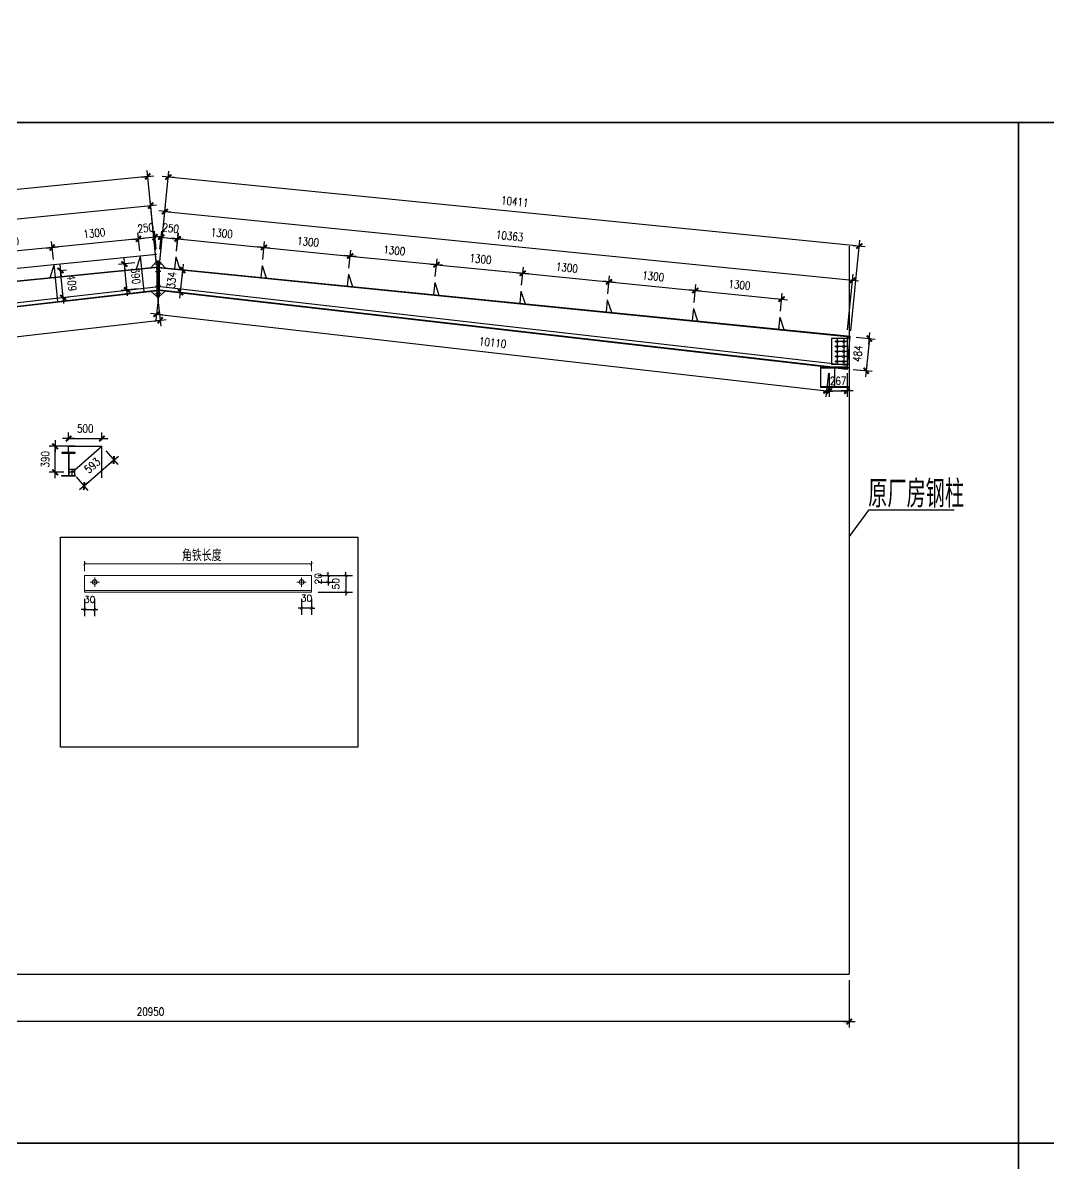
# Model space of a CAD drawing. Header units: millimetres. Extents: x 2287919 to 2522484, y -1845182 to -1736911.
# Drawn here: x 2350634 to 2366007, y -1814860 to -1797756 of the extents above; entities that cross this region are included whole.
import ezdxf

# ---------------------------------------------------------------- set-up
doc = ezdxf.new("R2010")
doc.units = ezdxf.units.MM
doc.header["$LTSCALE"] = 1000
doc.header["$PDMODE"] = 34
doc.styles.add('DIM_FONT', font='simplex.shx', dxfattribs={"width": 0.8, "bigfont": 'hztxt.shx'})
doc.styles.get("Standard").update_dxf_attribs({"font": 'txt', "bigfont": 'gbcbig.shx'})
doc.styles.add('TSSD_Label', font='Tssdeng.shx', dxfattribs={"width": 0.7, "bigfont": 'hztxt.shx'})
doc.dimstyles.get("Standard").update_dxf_attribs({"dimscale": 100, "dimtxt": 3.5, "dimasz": 1, "dimexe": 2.5, "dimexo": 3, "dimgap": 1.5, "dimtad": 1, "dimdec": 0, "dimzin": 0, "dimdsep": 46, "dimtxsty": 'Standard', "dimblk": 'ARCHTICK', "dimcen": 0.09, "dimadec": 0, "dimazin": 0, "dimtfac": 1, "dimtdec": 0, "dimtix": 1, "dimtmove": 2, "dimatfit": 3, "dimldrblk": 'ARCHTICK', "dimfxl": 1, "dimtolj": 1, "dimtzin": 0, "dimarcsym": 0})
doc.dimstyles.new('WGH(1)', dxfattribs={"dimscale": 1.2, "dimtxt": 100, "dimasz": 0.5, "dimexe": 75, "dimexo": 75, "dimgap": 75, "dimtad": 1, "dimdec": 0, "dimzin": 0, "dimdsep": 46, "dimtxsty": 'DIM_FONT', "dimblk1": '_DIMX', "dimblk2": '_DIMX', "dimsah": 1, "dimcen": 0.09, "dimclrd": 3, "dimclre": 3, "dimclrt": 7, "dimadec": 0, "dimazin": 0, "dimtfac": 1, "dimtdec": 0, "dimtix": 1, "dimtmove": 2, "dimatfit": 3, "dimldrblk": '_DIMX', "dimfxl": 1, "dimtolj": 1, "dimtzin": 0, "dimarcsym": 0})

# ---------------------------------------------------------------- blocks, each defined once
blk = doc.blocks.new('_DIMX')
blk.add_line((-150, 0), (150, 0))
at = {"const_width": 50}
blk.add_lwpolyline([(-70, -70), (70, 70)], dxfattribs=at)
blk = doc.blocks.new('*D145')
at = {"color": 3, "lineweight": -2}
for p, q in [((2342074, -1812114), (2342074, -1812827)), ((2363024, -1812114), (2363024, -1812827)), ((2363023, -1812737), (2342075, -1812737))]:
    blk.add_line(p, q, dxfattribs=at)
at = {"layer": 'Defpoints', "color": 0}
for p in [(2342074, -1812024), (2363024, -1812024), (2342074, -1812737)]:
    blk.add_point(p, dxfattribs=at)
at = {"color": 3, "lineweight": -2, "xscale": 0.6, "yscale": 0.6, "zscale": 0.6, "rotation": 180}
blk.add_blockref('_DIMX', (2342074, -1812737), dxfattribs=at)
at = {"color": 3, "lineweight": -2, "xscale": 0.6, "yscale": 0.6, "zscale": 0.6}
blk.add_blockref('_DIMX', (2363024, -1812737), dxfattribs=at)
at = {"color": 7, "insert": (2352549, -1812587), "char_height": 120, "attachment_point": 5, "style": 'DIM_FONT'}
blk.add_mtext('\\A1;20950', dxfattribs=at)
blk = doc.blocks.new('*D138')
at = {"color": 3, "lineweight": -2}
for p, q in [((2352386, -1801175), (2352359, -1800906)), ((2352635, -1801150), (2352608, -1800881)), ((2352367, -1800996), (2352367, -1800996)), ((2352617, -1800971), (2352368, -1800996)), ((2352617, -1800971), (2352618, -1800971))]:
    blk.add_line(p, q, dxfattribs=at)
at = {"layer": 'Defpoints', "color": 0}
for p in [(2352368, -1800996), (2352395, -1801265), (2352644, -1801240)]:
    blk.add_point(p, dxfattribs=at)
at = {"color": 3, "lineweight": -2, "xscale": 0.6, "yscale": 0.6, "zscale": 0.6}
for p, rotation in [((2352368, -1800996), 5.703750052855903), ((2352617, -1800971), 185.7037500528559)]:
    blk.add_blockref('_DIMX', p, dxfattribs=dict(at, rotation=rotation))
at = {"color": 7, "insert": (2352477, -1800834), "char_height": 120, "attachment_point": 5, "rotation": 5.7038, "style": 'DIM_FONT'}
blk.add_mtext('\\A1;250', dxfattribs=at)
blk = doc.blocks.new('*D139')
at = {"color": 3, "lineweight": -2}
for p, q in [((2352690, -1801151), (2352720, -1800882)), ((2352938, -1801179), (2352969, -1800910)), ((2352709, -1800971), (2352709, -1800971)), ((2352710, -1800971), (2352958, -1801000)), ((2352959, -1801000), (2352960, -1801000))]:
    blk.add_line(p, q, dxfattribs=at)
at = {"layer": 'Defpoints', "color": 0}
for p in [(2352958, -1801000), (2352679, -1801240), (2352928, -1801268)]:
    blk.add_point(p, dxfattribs=at)
at = {"color": 3, "lineweight": -2, "xscale": 0.6, "yscale": 0.6, "zscale": 0.6}
for p, rotation in [((2352710, -1800971), 353.4813647159916), ((2352958, -1801000), 173.4813647159915)]:
    blk.add_blockref('_DIMX', p, dxfattribs=dict(at, rotation=rotation))
at = {"color": 7, "insert": (2352851, -1800837), "char_height": 120, "attachment_point": 5, "rotation": 353.4814, "style": 'DIM_FONT'}
blk.add_mtext('\\A1;250', dxfattribs=at)
blk = doc.blocks.new('*D146')
at = {"color": 3, "lineweight": -2}
for p, q in [((2352386, -1801175), (2352359, -1800906)), ((2351092, -1801305), (2351065, -1801035)), ((2352367, -1800996), (2351075, -1801125))]:
    blk.add_line(p, q, dxfattribs=at)
at = {"layer": 'Defpoints', "color": 0}
for p in [(2351074, -1801125), (2352395, -1801265), (2351101, -1801394)]:
    blk.add_point(p, dxfattribs=at)
at = {"color": 3, "lineweight": -2, "xscale": 0.6, "yscale": 0.6, "zscale": 0.6}
for p, rotation in [((2352368, -1800996), 5.703750052846503), ((2351074, -1801125), 185.7037500528465)]:
    blk.add_blockref('_DIMX', p, dxfattribs=dict(at, rotation=rotation))
at = {"color": 7, "insert": (2351706, -1800911), "char_height": 120, "attachment_point": 5, "rotation": 5.7038, "style": 'DIM_FONT'}
blk.add_mtext('\\A1;1300', dxfattribs=at)
blk = doc.blocks.new('*D147')
at = {"color": 3, "lineweight": -2}
for p, q in [((2351092, -1801305), (2351065, -1801035)), ((2349799, -1801434), (2349772, -1801165)), ((2351074, -1801125), (2349781, -1801254))]:
    blk.add_line(p, q, dxfattribs=at)
at = {"layer": 'Defpoints', "color": 0}
for p in [(2349781, -1801254), (2351101, -1801394), (2349808, -1801523)]:
    blk.add_point(p, dxfattribs=at)
at = {"color": 3, "lineweight": -2, "xscale": 0.6, "yscale": 0.6, "zscale": 0.6}
for p, rotation in [((2351074, -1801125), 5.703750064974962), ((2349781, -1801254), 185.7037500649749)]:
    blk.add_blockref('_DIMX', p, dxfattribs=dict(at, rotation=rotation))
at = {"color": 7, "insert": (2350413, -1801040), "char_height": 120, "attachment_point": 5, "rotation": 5.7038, "style": 'DIM_FONT'}
blk.add_mtext('\\A1;1300', dxfattribs=at)
blk = doc.blocks.new('*D153')
at = {"color": 3, "lineweight": -2}
for p, q in [((2352937, -1801175), (2352964, -1800906)), ((2352956, -1800996), (2354248, -1801125)), ((2354231, -1801305), (2354258, -1801035))]:
    blk.add_line(p, q, dxfattribs=at)
at = {"layer": 'Defpoints', "color": 0}
for p in [(2352928, -1801265), (2354249, -1801125), (2354222, -1801394)]:
    blk.add_point(p, dxfattribs=at)
at = {"color": 3, "lineweight": -2, "xscale": 0.6, "yscale": 0.6, "zscale": 0.6}
for p, rotation in [((2352955, -1800996), 174.2962499471535), ((2354249, -1801125), 354.2962499471535)]:
    blk.add_blockref('_DIMX', p, dxfattribs=dict(at, rotation=rotation))
at = {"color": 7, "insert": (2353617, -1800911), "char_height": 120, "attachment_point": 5, "rotation": 354.2962, "style": 'DIM_FONT'}
blk.add_mtext('\\A1;1300', dxfattribs=at)
blk = doc.blocks.new('*D154')
at = {"color": 3, "lineweight": -2}
for p, q in [((2354231, -1801305), (2354258, -1801035)), ((2354249, -1801125), (2355542, -1801254)), ((2355524, -1801434), (2355551, -1801165))]:
    blk.add_line(p, q, dxfattribs=at)
at = {"layer": 'Defpoints', "color": 0}
for p in [(2355542, -1801254), (2354222, -1801394), (2355515, -1801523)]:
    blk.add_point(p, dxfattribs=at)
at = {"color": 3, "lineweight": -2, "xscale": 0.6, "yscale": 0.6, "zscale": 0.6}
for p, rotation in [((2354249, -1801125), 174.2962499350251), ((2355542, -1801254), 354.2962499350251)]:
    blk.add_blockref('_DIMX', p, dxfattribs=dict(at, rotation=rotation))
at = {"color": 7, "insert": (2354910, -1801040), "char_height": 120, "attachment_point": 5, "rotation": 354.2962, "style": 'DIM_FONT'}
blk.add_mtext('\\A1;1300', dxfattribs=at)
blk = doc.blocks.new('*D155')
at = {"color": 3, "lineweight": -2}
for p, q in [((2355524, -1801434), (2355551, -1801165)), ((2355543, -1801254), (2356835, -1801383)), ((2356818, -1801563), (2356845, -1801294))]:
    blk.add_line(p, q, dxfattribs=at)
at = {"layer": 'Defpoints', "color": 0}
for p in [(2356836, -1801383), (2355515, -1801523), (2356809, -1801652)]:
    blk.add_point(p, dxfattribs=at)
at = {"color": 3, "lineweight": -2, "xscale": 0.6, "yscale": 0.6, "zscale": 0.6}
for p, rotation in [((2355542, -1801254), 174.2962499350251), ((2356836, -1801383), 354.2962499350251)]:
    blk.add_blockref('_DIMX', p, dxfattribs=dict(at, rotation=rotation))
at = {"color": 7, "insert": (2356204, -1801170), "char_height": 120, "attachment_point": 5, "rotation": 354.2962, "style": 'DIM_FONT'}
blk.add_mtext('\\A1;1300', dxfattribs=at)
blk = doc.blocks.new('*D156')
at = {"color": 3, "lineweight": -2}
for p, q in [((2356818, -1801563), (2356845, -1801294)), ((2356836, -1801384), (2358129, -1801513)), ((2358111, -1801692), (2358138, -1801423))]:
    blk.add_line(p, q, dxfattribs=at)
at = {"layer": 'Defpoints', "color": 0}
for p in [(2358129, -1801513), (2356809, -1801652), (2358102, -1801782)]:
    blk.add_point(p, dxfattribs=at)
at = {"color": 3, "lineweight": -2, "xscale": 0.6, "yscale": 0.6, "zscale": 0.6}
for p, rotation in [((2356836, -1801383), 174.2962499350251), ((2358129, -1801513), 354.2962499350251)]:
    blk.add_blockref('_DIMX', p, dxfattribs=dict(at, rotation=rotation))
at = {"color": 7, "insert": (2357497, -1801299), "char_height": 120, "attachment_point": 5, "rotation": 354.2962, "style": 'DIM_FONT'}
blk.add_mtext('\\A1;1300', dxfattribs=at)
blk = doc.blocks.new('*D157')
at = {"color": 3, "lineweight": -2}
for p, q in [((2358111, -1801692), (2358138, -1801423)), ((2358130, -1801513), (2359422, -1801642)), ((2359405, -1801821), (2359432, -1801552))]:
    blk.add_line(p, q, dxfattribs=at)
at = {"layer": 'Defpoints', "color": 0}
for p in [(2358102, -1801782), (2359423, -1801642), (2359396, -1801911)]:
    blk.add_point(p, dxfattribs=at)
at = {"color": 3, "lineweight": -2, "xscale": 0.6, "yscale": 0.6, "zscale": 0.6}
for p, rotation in [((2358129, -1801513), 174.2962499350251), ((2359423, -1801642), 354.2962499350251)]:
    blk.add_blockref('_DIMX', p, dxfattribs=dict(at, rotation=rotation))
at = {"color": 7, "insert": (2358791, -1801428), "char_height": 120, "attachment_point": 5, "rotation": 354.2962, "style": 'DIM_FONT'}
blk.add_mtext('\\A1;1300', dxfattribs=at)
blk = doc.blocks.new('*D158')
at = {"color": 3, "lineweight": -2}
for p, q in [((2359405, -1801821), (2359432, -1801552)), ((2359423, -1801642), (2360716, -1801771)), ((2360698, -1801951), (2360725, -1801681))]:
    blk.add_line(p, q, dxfattribs=at)
at = {"layer": 'Defpoints', "color": 0}
for p in [(2360716, -1801771), (2359396, -1801911), (2360690, -1802040)]:
    blk.add_point(p, dxfattribs=at)
at = {"color": 3, "lineweight": -2, "xscale": 0.6, "yscale": 0.6, "zscale": 0.6}
for p, rotation in [((2359423, -1801642), 174.2962499350251), ((2360716, -1801771), 354.2962499350251)]:
    blk.add_blockref('_DIMX', p, dxfattribs=dict(at, rotation=rotation))
at = {"color": 7, "insert": (2360085, -1801557), "char_height": 120, "attachment_point": 5, "rotation": 354.2962, "style": 'DIM_FONT'}
blk.add_mtext('\\A1;1300', dxfattribs=at)
blk = doc.blocks.new('*D159')
at = {"color": 3, "lineweight": -2}
for p, q in [((2360698, -1801951), (2360725, -1801681)), ((2360717, -1801771), (2362009, -1801900)), ((2361992, -1802080), (2362019, -1801811))]:
    blk.add_line(p, q, dxfattribs=at)
at = {"layer": 'Defpoints', "color": 0}
for p in [(2362010, -1801900), (2360690, -1802040), (2361983, -1802169)]:
    blk.add_point(p, dxfattribs=at)
at = {"color": 3, "lineweight": -2, "xscale": 0.6, "yscale": 0.6, "zscale": 0.6}
for p, rotation in [((2360716, -1801771), 174.2962499350251), ((2362010, -1801900), 354.2962499350251)]:
    blk.add_blockref('_DIMX', p, dxfattribs=dict(at, rotation=rotation))
at = {"color": 7, "insert": (2361378, -1801686), "char_height": 120, "attachment_point": 5, "rotation": 354.2962, "style": 'DIM_FONT'}
blk.add_mtext('\\A1;1300', dxfattribs=at)
blk = doc.blocks.new('*D255')
at = {"color": 1, "lineweight": -2}
for p, q in [((2352506, -1800060), (2342141, -1801095)), ((2352635, -1801339), (2352498, -1799970)), ((2342268, -1802375), (2342131, -1801006))]:
    blk.add_line(p, q, dxfattribs=at)
at = {"layer": 'Defpoints', "color": 0}
for p in [(2342140, -1801095), (2352643, -1801429), (2342277, -1802464)]:
    blk.add_point(p, dxfattribs=at)
at = {"color": 1, "lineweight": -2, "xscale": 0.6, "yscale": 0.6, "zscale": 0.6}
for p, rotation in [((2352507, -1800060), 5.703750052851539), ((2342140, -1801095), 185.7037500528515)]:
    blk.add_blockref('_DIMX', p, dxfattribs=dict(at, rotation=rotation))
at = {"color": 7, "insert": (2347309, -1800428), "char_height": 120, "attachment_point": 5, "rotation": 5.7038, "style": 'DIM_FONT'}
blk.add_mtext('\\A1;10418', dxfattribs=at)
blk = doc.blocks.new('*D256')
at = {"color": 1, "lineweight": -2}
for p, q in [((2352635, -1801331), (2352542, -1800408)), ((2342233, -1801528), (2352551, -1800497)), ((2342316, -1802362), (2342224, -1801438))]:
    blk.add_line(p, q, dxfattribs=at)
at = {"layer": 'Defpoints', "color": 0}
for p in [(2352551, -1800497), (2352643, -1801421), (2342325, -1802452)]:
    blk.add_point(p, dxfattribs=at)
at = {"color": 1, "lineweight": -2, "xscale": 0.6, "yscale": 0.6, "zscale": 0.6}
for p, rotation in [((2352551, -1800497), 5.703750052841056), ((2342233, -1801528), 185.703750052841)]:
    blk.add_blockref('_DIMX', p, dxfattribs=dict(at, rotation=rotation))
at = {"color": 7, "insert": (2347377, -1800863), "char_height": 120, "attachment_point": 5, "rotation": 5.7038, "style": 'DIM_FONT'}
blk.add_mtext('\\A1;10370', dxfattribs=at)
blk = doc.blocks.new('*D257')
at = {"color": 1, "lineweight": -2}
for p, q in [((2352654, -1801862), (2352705, -1802307)), ((2342377, -1803399), (2352694, -1802218)), ((2342335, -1803043), (2342386, -1803488))]:
    blk.add_line(p, q, dxfattribs=at)
at = {"layer": 'Defpoints', "color": 0}
for p in [(2352643, -1801773), (2352694, -1802218), (2342325, -1802954)]:
    blk.add_point(p, dxfattribs=at)
at = {"color": 1, "lineweight": -2, "xscale": 0.6, "yscale": 0.6, "zscale": 0.6}
for p, rotation in [((2352694, -1802218), 6.531281720884566), ((2342376, -1803399), 186.5312817208846)]:
    blk.add_blockref('_DIMX', p, dxfattribs=dict(at, rotation=rotation))
at = {"color": 7, "insert": (2347518, -1802659), "char_height": 120, "attachment_point": 5, "rotation": 6.5313, "style": 'DIM_FONT'}
blk.add_mtext('\\A1;10386', dxfattribs=at)
blk = doc.blocks.new('*D258')
at = {"color": 1, "lineweight": -2}
for p, q in [((2352688, -1801339), (2352824, -1799980)), ((2363174, -1801104), (2352816, -1800069)), ((2363048, -1802374), (2363184, -1801014))]:
    blk.add_line(p, q, dxfattribs=at)
at = {"layer": 'Defpoints', "color": 0}
for p in [(2352815, -1800069), (2352679, -1801429), (2363039, -1802464)]:
    blk.add_point(p, dxfattribs=at)
at = {"color": 1, "lineweight": -2, "xscale": 0.6, "yscale": 0.6, "zscale": 0.6}
for p, rotation in [((2352815, -1800069), 174.2962499471589), ((2363175, -1801104), 354.296249947159)]:
    blk.add_blockref('_DIMX', p, dxfattribs=dict(at, rotation=rotation))
at = {"color": 7, "insert": (2358010, -1800437), "char_height": 120, "attachment_point": 5, "rotation": 354.2962, "style": 'DIM_FONT'}
blk.add_mtext('\\A1;10411', dxfattribs=at)
blk = doc.blocks.new('*D259')
at = {"color": 1, "lineweight": -2}
for p, q in [((2352688, -1801331), (2352772, -1800498)), ((2352763, -1800587), (2363074, -1801617)), ((2363000, -1802361), (2363083, -1801528))]:
    blk.add_line(p, q, dxfattribs=at)
at = {"layer": 'Defpoints', "color": 0}
for p in [(2352679, -1801421), (2363074, -1801617), (2362991, -1802451)]:
    blk.add_point(p, dxfattribs=at)
at = {"color": 1, "lineweight": -2, "xscale": 0.6, "yscale": 0.6, "zscale": 0.6}
for p, rotation in [((2352763, -1800587), 174.2962499471612), ((2363074, -1801617), 354.2962499471612)]:
    blk.add_blockref('_DIMX', p, dxfattribs=dict(at, rotation=rotation))
at = {"color": 7, "insert": (2357933, -1800953), "char_height": 120, "attachment_point": 5, "rotation": 354.2962, "style": 'DIM_FONT'}
blk.add_mtext('\\A1;10363', dxfattribs=at)
blk = doc.blocks.new('*D260')
at = {"color": 1, "lineweight": -2}
for p, q in [((2352669, -1801862), (2352629, -1802217)), ((2352639, -1802127), (2362683, -1803277)), ((2362714, -1803012), (2362673, -1803367))]:
    blk.add_line(p, q, dxfattribs=at)
at = {"layer": 'Defpoints', "color": 0}
for p in [(2352679, -1801773), (2362724, -1802923), (2362683, -1803277)]:
    blk.add_point(p, dxfattribs=at)
at = {"color": 1, "lineweight": -2, "xscale": 0.6, "yscale": 0.6, "zscale": 0.6}
for p, rotation in [((2352639, -1802127), 173.4687182791169), ((2362683, -1803277), 353.4687182791169)]:
    blk.add_blockref('_DIMX', p, dxfattribs=dict(at, rotation=rotation))
at = {"color": 7, "insert": (2357678, -1802553), "char_height": 120, "attachment_point": 5, "rotation": 353.4687, "style": 'DIM_FONT'}
blk.add_mtext('\\A1;10110', dxfattribs=at)
blk = doc.blocks.new('*D261')
at = {"color": 1, "lineweight": -2}
for p, q in [((2362724, -1803013), (2362724, -1803368)), ((2362991, -1803013), (2362991, -1803368)), ((2362723, -1803278), (2362723, -1803278)), ((2362724, -1803278), (2362991, -1803278)), ((2362992, -1803278), (2362992, -1803278))]:
    blk.add_line(p, q, dxfattribs=at)
at = {"layer": 'Defpoints', "color": 0}
for p in [(2362724, -1802923), (2362991, -1802923), (2362991, -1803278)]:
    blk.add_point(p, dxfattribs=at)
at = {"color": 1, "lineweight": -2, "xscale": 0.6, "yscale": 0.6, "zscale": 0.6}
blk.add_blockref('_DIMX', (2362724, -1803278), dxfattribs=at)
at = {"color": 1, "lineweight": -2, "xscale": 0.6, "yscale": 0.6, "zscale": 0.6, "rotation": 180}
blk.add_blockref('_DIMX', (2362991, -1803278), dxfattribs=at)
at = {"color": 7, "insert": (2362857, -1803128), "char_height": 120, "attachment_point": 5, "style": 'DIM_FONT'}
blk.add_mtext('\\A1;267', dxfattribs=at)
blk = doc.blocks.new('*D301')
at = {"color": 1, "lineweight": -2}
for p, q in [((2352769, -1801438), (2353121, -1801473)), ((2352998, -1801796), (2353031, -1801464)), ((2353031, -1801464), (2353031, -1801463)), ((2352736, -1801770), (2353088, -1801805)), ((2352998, -1801797), (2352998, -1801798))]:
    blk.add_line(p, q, dxfattribs=at)
at = {"layer": 'Defpoints', "color": 0}
for p in [(2352679, -1801429), (2353031, -1801464), (2352646, -1801761)]:
    blk.add_point(p, dxfattribs=at)
at = {"color": 1, "lineweight": -2, "xscale": 0.6, "yscale": 0.6, "zscale": 0.6}
for p, rotation in [((2353031, -1801464), 264.2962499471183), ((2352998, -1801796), 84.29624994711833)]:
    blk.add_blockref('_DIMX', p, dxfattribs=dict(at, rotation=rotation))
at = {"color": 7, "insert": (2352865, -1801615), "char_height": 120, "attachment_point": 5, "rotation": 84.2962, "style": 'DIM_FONT'}
blk.add_mtext('\\A1;334', dxfattribs=at)
blk = doc.blocks.new('*D302')
at = {"color": 1, "lineweight": -2}
for p, q in [((2363129, -1802473), (2363415, -1802501)), ((2363326, -1802493), (2363278, -1802973)), ((2363081, -1802954), (2363367, -1802983))]:
    blk.add_line(p, q, dxfattribs=at)
at = {"layer": 'Defpoints', "color": 0}
for p in [(2363039, -1802464), (2362991, -1802945), (2363278, -1802974)]:
    blk.add_point(p, dxfattribs=at)
at = {"color": 1, "lineweight": -2, "xscale": 0.6, "yscale": 0.6, "zscale": 0.6}
for p, rotation in [((2363326, -1802492), 84.29624994717204), ((2363278, -1802974), 264.296249947172)]:
    blk.add_blockref('_DIMX', p, dxfattribs=dict(at, rotation=rotation))
at = {"color": 7, "insert": (2363152, -1802718), "char_height": 120, "attachment_point": 5, "rotation": 84.2962, "style": 'DIM_FONT'}
blk.add_mtext('\\A1;484', dxfattribs=at)
blk = doc.blocks.new('*D493')
at = {"color": 3, "lineweight": -2}
for p, q in [((2351199, -1801470), (2351288, -1801461)), ((2351198, -1801469), (2351198, -1801469)), ((2351239, -1801876), (2351198, -1801470)), ((2351239, -1801877), (2351239, -1801878)), ((2351240, -1801876), (2351328, -1801868))]:
    blk.add_line(p, q, dxfattribs=at)
at = {"layer": 'Defpoints', "color": 0}
for p in [(2351110, -1801479), (2351198, -1801470), (2351150, -1801885)]:
    blk.add_point(p, dxfattribs=at)
at = {"color": 3, "lineweight": -2, "xscale": 0.6, "yscale": 0.6, "zscale": 0.6}
for p, rotation in [((2351198, -1801470), 275.7037500530141), ((2351239, -1801876), 95.70375005301408)]:
    blk.add_blockref('_DIMX', p, dxfattribs=dict(at, rotation=rotation))
at = {"color": 7, "insert": (2351368, -1801658), "char_height": 120, "attachment_point": 5, "rotation": 275.7038, "style": 'DIM_FONT'}
blk.add_mtext('\\A1;409', dxfattribs=at)
blk = doc.blocks.new('*D494')
at = {"color": 3, "lineweight": -2}
for p, q in [((2352314, -1801358), (2352068, -1801383)), ((2352157, -1801373), (2352157, -1801373)), ((2352196, -1801762), (2352157, -1801374)), ((2352352, -1801746), (2352107, -1801771)), ((2352196, -1801763), (2352196, -1801763))]:
    blk.add_line(p, q, dxfattribs=at)
at = {"layer": 'Defpoints', "color": 0}
for p in [(2352157, -1801374), (2352403, -1801349), (2352442, -1801737)]:
    blk.add_point(p, dxfattribs=at)
at = {"color": 3, "lineweight": -2, "xscale": 0.6, "yscale": 0.6, "zscale": 0.6}
for p, rotation in [((2352157, -1801374), 275.7037500528701), ((2352196, -1801762), 95.70375005287005)]:
    blk.add_blockref('_DIMX', p, dxfattribs=dict(at, rotation=rotation))
at = {"color": 7, "insert": (2352326, -1801553), "char_height": 120, "attachment_point": 5, "rotation": 275.7038, "style": 'DIM_FONT'}
blk.add_mtext('\\A1;390', dxfattribs=at)
blk = doc.blocks.new('*D1639')
at = {"color": 3, "lineweight": -2}
for p, q in [((2351320, -1804018), (2351320, -1803901)), ((2351320.6, -1803991), (2351819.4, -1803991)), ((2351820, -1804018), (2351820, -1803901))]:
    blk.add_line(p, q, dxfattribs=at)
at = {"layer": 'Defpoints', "color": 0}
for p in [(2351820, -1803991), (2351320, -1804108), (2351820, -1804108)]:
    blk.add_point(p, dxfattribs=at)
at = {"color": 3, "lineweight": -2, "xscale": 0.6, "yscale": 0.6, "zscale": 0.6, "rotation": 180}
blk.add_blockref('_DIMX', (2351320, -1803991), dxfattribs=at)
at = {"color": 3, "lineweight": -2, "xscale": 0.6, "yscale": 0.6, "zscale": 0.6}
blk.add_blockref('_DIMX', (2351820, -1803991), dxfattribs=at)
at = {"color": 7, "insert": (2351570, -1803841), "char_height": 120, "attachment_point": 5, "style": 'DIM_FONT'}
blk.add_mtext('\\A1;500', dxfattribs=at)
blk = doc.blocks.new('*D1640')
at = {"color": 3, "lineweight": -2}
for p, q in [((2351250, -1804108), (2351030, -1804108)), ((2351120, -1804107.4), (2351120, -1804106.8)), ((2351120, -1804498), (2351120, -1804108)), ((2351250, -1804498), (2351030, -1804498)), ((2351120, -1804498.6), (2351120, -1804499.2))]:
    blk.add_line(p, q, dxfattribs=at)
at = {"layer": 'Defpoints', "color": 0}
for p in [(2351120, -1804108), (2351340, -1804108), (2351340, -1804498)]:
    blk.add_point(p, dxfattribs=at)
at = {"color": 3, "lineweight": -2, "xscale": 0.6, "yscale": 0.6, "zscale": 0.6}
for p, rotation in [((2351120, -1804108), 270), ((2351120, -1804498), 90)]:
    blk.add_blockref('_DIMX', p, dxfattribs=dict(at, rotation=rotation))
at = {"color": 7, "insert": (2350970, -1804303), "char_height": 120, "attachment_point": 5, "rotation": 90, "style": 'DIM_FONT'}
blk.add_mtext('\\A1;390', dxfattribs=at)
blk = doc.blocks.new('*D1641')
at = {"color": 3, "lineweight": -2}
for p, q in [((2351879, -1804176), (2352058, -1804381)), ((2351552, -1804703), (2351998, -1804313)), ((2351432, -1804566), (2351611, -1804771))]:
    blk.add_line(p, q, dxfattribs=at)
at = {"layer": 'Defpoints', "color": 0}
for p in [(2351820, -1804108), (2351999, -1804313), (2351373, -1804498)]:
    blk.add_point(p, dxfattribs=at)
at = {"color": 3, "lineweight": -2, "xscale": 0.6, "yscale": 0.6, "zscale": 0.6}
for p, rotation in [((2351999, -1804313), 41.10415198691248), ((2351552, -1804703), 221.1041519869125)]:
    blk.add_blockref('_DIMX', p, dxfattribs=dict(at, rotation=rotation))
at = {"color": 7, "insert": (2351677, -1804395), "char_height": 120, "attachment_point": 5, "rotation": 41.1042, "style": 'DIM_FONT'}
blk.add_mtext('\\A1;593', dxfattribs=at)
blk = doc.blocks.new('_ArchTick')
at = {"color": 0, "linetype": 'ByBlock', "const_width": 0.15}
blk.add_lwpolyline([(-0.5, -0.5), (0.5, 0.5)], dxfattribs=at)
blk = doc.blocks.new('*D1832')
at = {"color": 3, "lineweight": -2}
for p, q in [((2355064, -1806045), (2355312, -1806045)), ((2355212, -1806045), (2355212, -1805995)), ((2355212, -1806045), (2355212, -1806145)), ((2355064, -1806145), (2355312, -1806145)), ((2355212, -1806145), (2355212, -1806195))]:
    blk.add_line(p, q, dxfattribs=at)
at = {"layer": 'Defpoints', "color": 0}
for p in [(2354964, -1806045), (2354964, -1806145), (2355212, -1806145)]:
    blk.add_point(p, dxfattribs=at)
at = {"color": 3, "lineweight": -2, "xscale": 50, "yscale": 50, "zscale": 50}
for p, rotation in [((2355212, -1806045), 270), ((2355212, -1806145), 90)]:
    blk.add_blockref('_ArchTick', p, dxfattribs=dict(at, rotation=rotation))
at = {"color": 0, "lineweight": 15, "insert": (2355062, -1806095), "char_height": 100, "attachment_point": 5, "rotation": 90}
blk.add_mtext('\\A1;20', dxfattribs=at)
blk = doc.blocks.new('*D1833')
at = {"color": 3, "lineweight": -2}
for p, q in [((2351561, -1806395), (2351561, -1806655)), ((2351711, -1806395), (2351711, -1806655)), ((2351561, -1806555), (2351511, -1806555)), ((2351561, -1806555), (2351711, -1806555)), ((2351711, -1806555), (2351761, -1806555))]:
    blk.add_line(p, q, dxfattribs=at)
at = {"layer": 'Defpoints', "color": 0}
for p in [(2351561, -1806295), (2351711, -1806295), (2351711, -1806555)]:
    blk.add_point(p, dxfattribs=at)
at = {"color": 3, "lineweight": -2, "xscale": 50, "yscale": 50, "zscale": 50}
blk.add_blockref('_ArchTick', (2351561, -1806555), dxfattribs=at)
at = {"color": 3, "lineweight": -2, "xscale": 50, "yscale": 50, "zscale": 50, "rotation": 180}
blk.add_blockref('_ArchTick', (2351711, -1806555), dxfattribs=at)
at = {"color": 0, "lineweight": 15, "insert": (2351636, -1806405), "char_height": 100, "attachment_point": 5}
blk.add_mtext('\\A1;30', dxfattribs=at)
blk = doc.blocks.new('*D1830')
at = {"color": 3, "lineweight": -2}
for p, q in [((2354813, -1806395), (2354813, -1806637)), ((2354961, -1806395), (2354961, -1806637)), ((2354813, -1806537), (2354763, -1806537)), ((2354961, -1806537), (2354813, -1806537)), ((2354961, -1806537), (2355011, -1806537))]:
    blk.add_line(p, q, dxfattribs=at)
at = {"layer": 'Defpoints', "color": 0}
for p in [(2354813, -1806295), (2354961, -1806295), (2354813, -1806537)]:
    blk.add_point(p, dxfattribs=at)
at = {"color": 3, "lineweight": -2, "xscale": 50, "yscale": 50, "zscale": 50}
blk.add_blockref('_ArchTick', (2354813, -1806537), dxfattribs=at)
at = {"color": 3, "lineweight": -2, "xscale": 50, "yscale": 50, "zscale": 50, "rotation": 180}
blk.add_blockref('_ArchTick', (2354961, -1806537), dxfattribs=at)
at = {"color": 0, "lineweight": 15, "insert": (2354887, -1806387), "char_height": 100, "attachment_point": 5}
blk.add_mtext('\\A1;30', dxfattribs=at)
blk = doc.blocks.new('*D1831')
at = {"color": 3, "lineweight": -2}
for p, q in [((2355064, -1806045), (2355578, -1806045)), ((2355478, -1806045), (2355478, -1805995)), ((2355478, -1806045), (2355478, -1806295)), ((2355064, -1806295), (2355578, -1806295)), ((2355478, -1806295), (2355478, -1806345))]:
    blk.add_line(p, q, dxfattribs=at)
at = {"layer": 'Defpoints', "color": 0}
for p in [(2354964, -1806045), (2354964, -1806295), (2355478, -1806295)]:
    blk.add_point(p, dxfattribs=at)
at = {"color": 3, "lineweight": -2, "xscale": 50, "yscale": 50, "zscale": 50}
for p, rotation in [((2355478, -1806045), 270), ((2355478, -1806295), 90)]:
    blk.add_blockref('_ArchTick', p, dxfattribs=dict(at, rotation=rotation))
at = {"color": 0, "lineweight": 15, "insert": (2355328, -1806170), "char_height": 100, "attachment_point": 5, "rotation": 90}
blk.add_mtext('\\A1;50', dxfattribs=at)

msp = doc.modelspace()

# ---------------------------------------------------------------- linework, layer by layer
for p, q in [((2363024, -1801105.7), (2363024, -1812024.2)), ((2352642.6, -1801230.1), (2342288.1, -1802264.3)), ((2352394.8, -1801264.9), (2352333.1, -1801452)), ((2352393.8, -1801254.9), (2352412.7, -1801444)), ((2352928.1, -1801264.9), (2352910.2, -1801444)), ((2352928.1, -1801264.9), (2352989.8, -1801452)), ((2352662.3, -1801427.1), (2342276.9, -1802464.4)), ((2352661.5, -1801419.2), (2342307, -1802453.4)), ((2351101.3, -1801394.1), (2351039.5, -1801581.2)), ((2351100.3, -1801384.1), (2351119.2, -1801573.2)), ((2352413.5, -1801452), (2352447, -1801787.1)), ((2352643.5, -1801329.2), (2352553.5, -1801429.9)), ((2352660.7, -1801427.1), (2363039.1, -1802463.7)), ((2352661.5, -1801419.2), (2362991, -1802450.9)), ((2352661.5, -1801419.2), (2363039.9, -1802455.7)), ((2352679.5, -1801329.2), (2352769.5, -1801429.9)), ((2354221.7, -1801394.1), (2354203.8, -1801573.2)), ((2354221.7, -1801394.1), (2354283.4, -1801581.2)), ((2351119.9, -1801581.2), (2351155.3, -1801935)), ((2355515.3, -1801523.3), (2355497.4, -1801702.4)), ((2355515.3, -1801523.3), (2355577, -1801710.4)), ((2342319.3, -1802896.3), (2352670.9, -1801711.2)), ((2342325, -1802946), (2352676.6, -1801760.9)), ((2342325, -1802954.1), (2352661.5, -1801770.6)), ((2352553.5, -1801783), (2352643.5, -1801859.2)), ((2362991, -1802945.2), (2352646.3, -1801760.9)), ((2362996.7, -1802895.5), (2352652, -1801711.2)), ((2362991, -1802953.2), (2352661.5, -1801770.6)), ((2352679.5, -1801859.2), (2352769.5, -1801783)), ((2356808.8, -1801652.5), (2356790.9, -1801831.6)), ((2356808.8, -1801652.5), (2356870.5, -1801839.6)), ((2358102.4, -1801781.7), (2358084.5, -1801960.8)), ((2358102.4, -1801781.7), (2358164.1, -1801968.8)), ((2359395.9, -1801910.9), (2359378.1, -1802090)), ((2359395.9, -1801910.9), (2359457.7, -1802098)), ((2360689.5, -1802040.1), (2360671.6, -1802219.2)), ((2360689.5, -1802040.1), (2360751.2, -1802227.2)), ((2361983.1, -1802169.3), (2361965.2, -1802348.4)), ((2361983.1, -1802169.3), (2362044.8, -1802356.4)), ((2362991, -1802450.9), (2362991, -1802953.2)), ((2362991, -1802537.1), (2362806.7, -1802537.1)), ((2362991, -1802612.1), (2362806.7, -1802612.1)), ((2362991, -1802687.1), (2362806.7, -1802687.1)), ((2362991, -1802762.1), (2362806.7, -1802762.1)), ((2362591, -1802922.7), (2363024, -1802922.7)), ((2362591, -1802922.7), (2362591, -1803222.7)), ((2362591, -1802932.7), (2363024, -1802932.7)), ((2362724, -1802914.6), (2362991, -1802914.6)), ((2362724, -1802922.7), (2362991, -1802922.7)), ((2362991, -1802837.1), (2362806.7, -1802837.1)), ((2362807.5, -1803212.7), (2362807.5, -1802932.7)), ((2362591, -1803212.7), (2363024, -1803212.7)), ((2362591, -1803222.7), (2363024, -1803222.7)), ((2351420, -1804108), (2351220, -1804108)), ((2351320, -1804108), (2351820, -1804108)), ((2351373, -1804498), (2351820, -1804108)), ((2351413, -1804458), (2351320, -1804458)), ((2351413, -1804498), (2351320, -1804498)), ((2351373, -1804548), (2351373, -1804458)), ((2351413, -1804548), (2351413, -1804458)), ((2363313.6, -1805063.9), (2363024, -1805458.5)), ((2364596.3, -1805063.9), (2363313.6, -1805063.9)), ((2341849, -1812024.2), (2363024, -1812024.2))]:
    msp.add_line(p, q)
at = {"color": 2}
for p, q in [((2352621.5, -1801374.2), (2352690.5, -1801374.2)), ((2352701.5, -1801374.2), (2352632.4, -1801374.2)), ((2352661.5, -1801329.2), (2352643.5, -1801329.2)), ((2352643.5, -1801329.2), (2352643.5, -1801859.2)), ((2352661.5, -1801419.2), (2352661.5, -1801329.2)), ((2352661.5, -1801419.2), (2352661.5, -1801329.2)), ((2352661.5, -1801329.2), (2352679.5, -1801329.2)), ((2352661.5, -1801859.2), (2352661.5, -1801419.2)), ((2352661.5, -1801859.2), (2352661.5, -1801419.2)), ((2352679.5, -1801329.2), (2352679.5, -1801859.2)), ((2352621.5, -1801484.2), (2352690.5, -1801484.2)), ((2352701.5, -1801484.2), (2352632.4, -1801484.2)), ((2352621.5, -1801704.2), (2352690.5, -1801704.2)), ((2352701.5, -1801704.2), (2352632.4, -1801704.2)), ((2352621.5, -1801814.2), (2352690.5, -1801814.2)), ((2352701.5, -1801814.2), (2352632.4, -1801814.2)), ((2352643.5, -1801859.2), (2352661.5, -1801859.2)), ((2352679.5, -1801859.2), (2352661.5, -1801859.2)), ((2362841, -1802492.1), (2362841, -1802882.1)), ((2362941, -1802492.1), (2362941, -1802882.1))]:
    msp.add_line(p, q, dxfattribs=at)
at = {"color": 1}
for p, q in [((2352676.7, -1801761.3), (2352643.5, -1801429)), ((2352646.3, -1801761.3), (2352679.5, -1801429)), ((2362991, -1802945.2), (2363039.9, -1802455.7)), ((2362724, -1802914.6), (2362724, -1802922.7)), ((2351320, -1804211), (2351320, -1804108)), ((2351820, -1804580), (2351820, -1804108)), ((2351320, -1804211), (2351320, -1804548))]:
    msp.add_line(p, q, dxfattribs=at)
at = {"color": 6}
for p, q in [((2362758, -1802492.1), (2362758, -1802882.1)), ((2363024, -1802492.1), (2362758, -1802492.1)), ((2363024, -1802882.1), (2362758, -1802882.1))]:
    msp.add_line(p, q, dxfattribs=at)
at = {"color": 4}
for p, q in [((2351420, -1804203), (2351220, -1804203)), ((2351220, -1804203), (2351220, -1804211)), ((2351420, -1804211), (2351420, -1804203)), ((2351220, -1804211), (2351320, -1804211)), ((2351317, -1804211), (2351317, -1804548)), ((2351320, -1804211), (2351420, -1804211)), ((2351323, -1804211), (2351323, -1804548)), ((2351220, -1804556), (2351220, -1804548)), ((2351220, -1804548), (2351320, -1804548)), ((2351420, -1804556), (2351220, -1804556)), ((2351320, -1804548), (2351420, -1804548)), ((2351323, -1804548), (2351413, -1804548)), ((2351420, -1804548), (2351420, -1804556))]:
    msp.add_line(p, q, dxfattribs=at)
at = {"lineweight": 15}
for p, q in [((2351561.3, -1805982.8), (2351561.3, -1805832.1)), ((2351561.3, -1805869.6), (2354963.5, -1805869.6)), ((2354963.5, -1805982.8), (2354963.5, -1805832.1)), ((2351561.3, -1806045.2), (2354963.5, -1806045.2)), ((2351561.3, -1806045.2), (2351561.3, -1806295.2)), ((2351711.3, -1806215.2), (2351711.3, -1806075.2)), ((2354813, -1806215.2), (2354813, -1806075.2)), ((2354963.5, -1806045.2), (2354963.5, -1806295.2)), ((2351641.3, -1806145.2), (2351781.3, -1806145.2)), ((2354743, -1806145.2), (2354883, -1806145.2)), ((2351561.3, -1806270.2), (2354963.5, -1806270.2)), ((2351561.3, -1806295.2), (2354963.5, -1806295.2))]:
    msp.add_line(p, q, dxfattribs=at)
for points in [[(2339842.4, -1768081.5), (2394773.9, -1768081.5), (2394773.9, -1799252), (2339842.4, -1799252)], [(2339842.4, -1799252), (2365560.4, -1799252), (2365560.4, -1814562.1), (2339842.4, -1814562.1)], [(2365560.4, -1799252), (2391278.3, -1799252), (2391278.3, -1814562.1), (2365560.4, -1814562.1)], [(2351200, -1805470), (2355655, -1805470), (2355655, -1808620), (2351200, -1808620)], [(2339842.4, -1814562.1), (2365560.4, -1814562.1), (2365560.4, -1829872.1), (2339842.4, -1829872.1)], [(2365560.4, -1814562.1), (2391278.3, -1814562.1), (2391278.3, -1829872.1), (2365560.4, -1829872.1)]]:
    msp.add_lwpolyline(points, close=True)
for centre in [(2362841, -1802537.1), (2362841, -1802612.1), (2362941, -1802537.1), (2362941, -1802612.1), (2362841, -1802687.1), (2362841, -1802762.1), (2362841, -1802837.1), (2362941, -1802687.1), (2362941, -1802762.1), (2362941, -1802837.1)]:
    msp.add_circle(centre, 15)
for centre in [(2351711.3, -1806145.2), (2354813, -1806145.2)]:
    msp.add_circle(centre, 35, dxfattribs=at)

# ---------------------------------------------------------------- block references
at = {"lineweight": 15, "xscale": 50, "yscale": 50, "zscale": 50, "rotation": 180}
msp.add_blockref('_ArchTick', (2351561.3, -1805869.6), dxfattribs=at)
at = {"lineweight": 15, "xscale": 50, "yscale": 50, "zscale": 50}
msp.add_blockref('_ArchTick', (2354963.5, -1805869.6), dxfattribs=at)

# ---------------------------------------------------------------- texts
at = {"lineweight": -3, "style": 'TSSD_Label', "width": 0.7}
msp.add_text('原厂房钢柱', height=410.26, dxfattribs=at).set_placement((2363309.2, -1805026.1))
at = {"lineweight": 15, "insert": (2353317.1, -1805744.6), "char_height": 175, "attachment_point": 5}
msp.add_mtext('\\A1;角铁长度', dxfattribs=at)

# ---------------------------------------------------------------- dimensions: what is measured, and where the dimension line sits
at = {"color": 1}
for p1, p2, distance, picture, middle in [((2352643.5, -1801429), (2342276.9, -1802464.4), -1375.9, '*D255', (2347308.5, -1800428.3)), ((2363039.1, -1802463.7), (2352679.5, -1801429), -1366.5, '*D258', (2358010, -1800437.3)), ((2342325, -1802451.6), (2352643.5, -1801421), 928.4, '*D256', (2347377.1, -1800863.2)), ((2352679.5, -1801421), (2362991, -1802450.9), 837.7, '*D259', (2357933.4, -1800953.1)), ((2352646.3, -1801761.3), (2352679.5, -1801429), -353.6, '*D301', (2352865.4, -1801615.4)), ((2342325, -1802954.1), (2352643.5, -1801772.7), -447.9, '*D257', (2347518.1, -1802659.3)), ((2352679.5, -1801772.7), (2362724, -1802922.7), -356.8, '*D260', (2357678.2, -1802553.2)), ((2363039.1, -1802463.7), (2362991, -1802945.2), 288.1, '*D302', (2363152.4, -1802718.2))]:
    dim = msp.add_aligned_dim(p1=p1, p2=p2, distance=distance, dimstyle='WGH(1)', override={"dimclrd": 1, "dimclre": 1}, dxfattribs=at)
    dim.commit()
    dim.dimension.update_dxf_attribs({"geometry": picture, "text_midpoint": middle})
for p1, p2, distance, picture, middle in [((2352643.6, -1801240.1), (2352394.8, -1801264.9), -270.4, '*D138', (2352477.4, -1800834.2)), ((2352679.4, -1801240.1), (2352927.8, -1801268.4), 270.4, '*D139', (2352851.3, -1800836.6)), ((2352394.8, -1801264.9), (2351101.3, -1801394.1), -270.4, '*D146', (2351706.3, -1800911.2)), ((2352928.1, -1801264.9), (2354221.7, -1801394.1), 270.4, '*D153', (2353616.7, -1800911.2)), ((2352442, -1801737.4), (2352403.3, -1801349.5), 247.1, '*D494', (2352326, -1801553.1)), ((2351150.3, -1801885.3), (2351109.7, -1801478.7), -88.7, '*D493', (2351367.6, -1801658.2)), ((2351373, -1804498), (2351820, -1804108), -272, '*D1641', (2351676.7, -1804394.9))]:
    dim = msp.add_aligned_dim(p1=p1, p2=p2, distance=distance, dimstyle='WGH(1)')
    dim.commit()
    dim.dimension.update_dxf_attribs({"geometry": picture, "text_midpoint": middle})
for base, p1, p2, angle, picture, middle in [((2349780.8, -1801254.2), (2351101.3, -1801394.1), (2349807.7, -1801523.3), 5.70375, '*D147', (2350412.7, -1801040.4)), ((2355542.1, -1801254.2), (2354221.7, -1801394.1), (2355515.3, -1801523.3), 174.29625, '*D154', (2354910.3, -1801040.4)), ((2356835.7, -1801383.4), (2355515.3, -1801523.3), (2356808.8, -1801652.5), 174.29625, '*D155', (2356203.8, -1801169.6)), ((2358129.3, -1801512.6), (2356808.8, -1801652.5), (2358102.4, -1801781.7), 174.29625, '*D156', (2357497.4, -1801298.8)), ((2359422.8, -1801641.8), (2358102.4, -1801781.7), (2359395.9, -1801910.9), 174.29625, '*D157', (2358790.9, -1801428)), ((2360716.4, -1801771), (2359395.9, -1801910.9), (2360689.5, -1802040.1), 174.29625, '*D158', (2360084.5, -1801557.2)), ((2362009.9, -1801900.2), (2360689.5, -1802040.1), (2361983.1, -1802169.3), 174.29625, '*D159', (2361378.1, -1801686.4)), ((2351120, -1804108), (2351340, -1804498), (2351340, -1804108), 90, '*D1640', (2350970, -1804303))]:
    dim = msp.add_linear_dim(base=base, p1=p1, p2=p2, angle=angle, dimstyle='WGH(1)')
    dim.commit()
    dim.dimension.update_dxf_attribs({"geometry": picture, "text_midpoint": middle})
dim = msp.add_linear_dim(base=(2362991, -1803278.4), p1=(2362724, -1802922.7), p2=(2362991, -1802922.7), dimstyle='WGH(1)', override={"dimclrd": 1, "dimclre": 1}, dxfattribs=at)
dim.commit()
dim.dimension.update_dxf_attribs({"geometry": '*D261', "text_midpoint": (2362857.5, -1803128.4)})
for base, p1, p2, picture, middle in [((2351820, -1803991), (2351320, -1804108), (2351820, -1804108), '*D1639', (2351570, -1803841)), ((2342074, -1812736.7), (2363024, -1812024.2), (2342074, -1812024.2), '*D145', (2352549, -1812586.7))]:
    dim = msp.add_linear_dim(base=base, p1=p1, p2=p2, dimstyle='WGH(1)')
    dim.commit()
    dim.dimension.update_dxf_attribs({"geometry": picture, "text_midpoint": middle})
at = {"lineweight": 15}
for base, p2, picture, middle in [((2355212, -1806145.2), (2354963.5, -1806145.2), '*D1832', (2355062, -1806095.2)), ((2355478.4, -1806295.2), (2354963.5, -1806295.2), '*D1831', (2355328.4, -1806170.2))]:
    dim = msp.add_linear_dim(base=base, p1=(2354963.5, -1806045.2), p2=p2, angle=90, dimstyle='Standard', override={"dimtxt": 1, "dimasz": 0.5, "dimexe": 1, "dimexo": 1, "dimgap": 1, "dimlfac": 0.2, "dimclrd": 3, "dimclre": 3}, dxfattribs=at)
    dim.commit()
    dim.dimension.update_dxf_attribs({"geometry": picture, "text_midpoint": middle})
for base, p1, p2, picture, middle in [((2351711.3, -1806555.2), (2351561.3, -1806295.2), (2351711.3, -1806295.2), '*D1833', (2351636.3, -1806405.2)), ((2354813, -1806537.4), (2354960.8, -1806295.2), (2354813, -1806295.2), '*D1830', (2354886.9, -1806387.4))]:
    dim = msp.add_linear_dim(base=base, p1=p1, p2=p2, dimstyle='Standard', override={"dimtxt": 1, "dimasz": 0.5, "dimexe": 1, "dimexo": 1, "dimgap": 1, "dimlfac": 0.2, "dimclrd": 3, "dimclre": 3}, dxfattribs=at)
    dim.commit()
    dim.dimension.update_dxf_attribs({"geometry": picture, "text_midpoint": middle})

doc.saveas('drawing.dxf')
